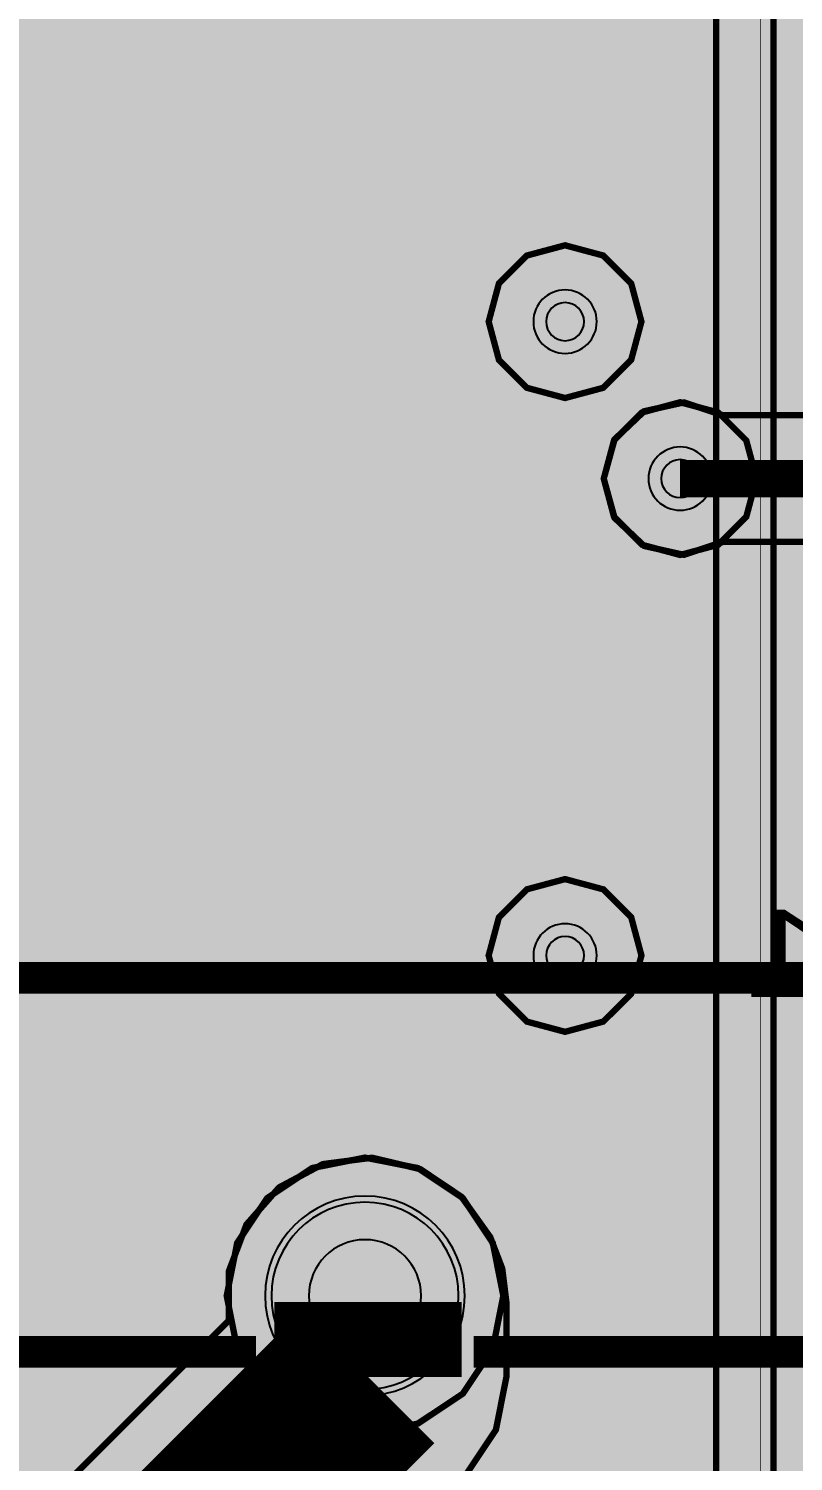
# Model space of a CAD drawing. Header units: millimetres. Extents: x -61 to 56, y -72 to 70.
# Drawn here: x -33.62 to -27.49, y -45.88 to -34.39 of the extents above; entities that cross this region are included whole.
import ezdxf
from ezdxf.enums import TextEntityAlignment as Align

# ---------------------------------------------------------------- set-up
doc = ezdxf.new("R2010")
doc.units = ezdxf.units.MM
doc.header["$MEASUREMENT"] = 0
for name, color, linetype, true_color in [('02GND', 7, 'Continuous', 0x999966), ('03POWER', 7, 'Continuous', 0x008000), ('Bottom-Layer', 7, 'Continuous', 0x0000ff), ('Bottom-Paste-Mask-Layer', 7, 'Continuous', 0x800000), ('Bottom-Silkscreen-Layer', 7, 'Continuous', 0x66cc33), ('Bottom-Solder-Mask-Layer', 7, 'Continuous', 0xaa00ff), ('Hole-Layer', 7, 'Continuous', 0x222222), ('Multi-Layer', 7, 'Continuous', 0xc0c0c0), ('Top-Layer', 7, 'Continuous', 0xff0000), ('Top-Paste-Mask-Layer', 7, 'Continuous', 0x808080), ('Top-Silkscreen-Layer', 7, 'Continuous', 0xffcc00), ('Top-Solder-Mask-Layer', 7, 'Continuous', 0x800080)]:
    doc.layers.add(name, color=color, linetype=linetype, true_color=true_color)
doc.styles.get("Standard").update_dxf_attribs({"font": 'arial.ttf'})

msp = doc.modelspace()

# ---------------------------------------------------------------- hatches: boundary and pattern name
at = {"layer": '02GND'}
for points in [[(-49.642, 52.153), (49.642, 52.153), (49.642, -62.142), (-49.642, -62.142)], [(-29.012, -38), (-28.93, -38.306), (-28.706, -38.53), (-28.4, -38.612), (-28.094, -38.53), (-27.87, -38.306), (-27.788, -38), (-27.87, -37.694), (-28.094, -37.47), (-28.4, -37.388), (-28.706, -37.47), (-28.93, -37.694)], [(-29.817, -44.55), (-29.901, -44.126), (-30.141, -43.767), (-30.501, -43.526), (-30.925, -43.442), (-31.349, -43.526), (-31.709, -43.767), (-31.949, -44.126), (-32.033, -44.55), (-31.949, -44.974), (-31.709, -45.334), (-31.349, -45.574), (-30.925, -45.658), (-30.501, -45.574), (-30.141, -45.334), (-29.901, -44.974)]]:
    msp.add_hatch(color=256, dxfattribs=at).paths.add_polyline_path(points)
at = {"layer": '03POWER'}
for points in [[(48.499, -56.042), (48.581, -56.348), (48.806, -56.572), (49.112, -56.654), (49.418, -56.571), (49.642, -56.346), (49.642, -62.142), (44.192, -62.142), (44.393, -61.957), (44.493, -61.703), (44.472, -61.43), (45.189, -61.704), (45.95, -61.804), (46.713, -61.727), (47.438, -61.475), (48.085, -61.064), (48.62, -60.514), (49.014, -59.855), (49.245, -59.123), (49.302, -58.358), (49.18, -57.601), (48.887, -56.892), (48.438, -56.269), (47.858, -55.767), (47.177, -55.412), (46.434, -55.224), (45.666, -55.212), (44.917, -55.378), (44.226, -55.712), (43.631, -56.196), (43.164, -56.805), (42.849, -57.504), (42.704, -58.258), (42.737, -59.024), (42.946, -59.763), (43.32, -60.433), (43.838, -60.999), (-43.362, -60.999), (-43.621, -61.056), (-43.831, -61.218), (-43.953, -61.453), (-43.964, -61.718), (-43.863, -61.963), (-43.667, -62.142), (-49.642, -62.142), (-49.642, -56.582), (-49.433, -56.797), (-49.148, -56.888), (-48.853, -56.832), (-49.162, -57.541), (-49.298, -58.303), (-49.253, -59.075), (-49.03, -59.816), (-48.641, -60.484), (-48.107, -61.044), (-47.458, -61.464), (-46.728, -61.722), (-45.959, -61.803), (-45.192, -61.703), (-44.469, -61.428), (-43.83, -60.992), (-43.31, -60.419), (-42.937, -59.741), (-42.732, -58.995), (-42.707, -58.222), (-42.861, -57.464), (-43.188, -56.763), (-43.668, -56.157), (-44.277, -55.679), (-44.979, -55.356), (-45.738, -55.205), (-46.511, -55.234), (-47.256, -55.443), (-47.932, -55.818), (-48.502, -56.341), (-48.5, -56.309), (-48.499, -56.277), (-48.499, 51.315), (-19.403, 51.315), (-19.629, 51.144), (-19.755, 50.889), (-19.751, 50.604), (-19.619, 50.352), (-19.388, 50.187), (-19.658, 49.977), (-19.773, 49.655), (-19.698, 49.322), (-19.455, 49.081), (-19.684, 48.858), (-19.769, 48.551), (-19.689, 48.242), (-19.463, 48.016), (-19.155, 47.934), (-18.847, 48.018), (-18.624, 48.246), (-18.545, 48.556), (-18.633, 48.863), (-18.864, 49.083), (-18.625, 49.324), (-18.551, 49.655), (-18.665, 49.975), (-18.931, 50.185), (-18.698, 50.349), (-18.565, 50.601), (-18.56, 50.887), (-18.685, 51.143), (-18.912, 51.315), (48.426, 51.315), (48.499, 51.242)], [(22.849, 14.008), (22.931, 13.703), (23.153, 13.479), (23.457, 13.396), (23.763, 13.475), (23.763, -5.557), (23.538, -5.683), (23.384, -5.89), (23.33, -6.142), (23.384, -6.394), (23.538, -6.602), (23.763, -6.727), (23.763, -10.399), (23.491, -10.504), (23.299, -10.723), (23.23, -11.006), (23.299, -11.289), (23.491, -11.508), (23.763, -11.613), (23.763, -18.066), (15.932, -25.896), (-24.557, -25.896), (-24.694, -25.924), (-24.811, -26.001), (-28.007, -29.198), (-28.085, -29.314), (-28.112, -29.451), (-28.112, -54.99), (-28.085, -55.127), (-28.007, -55.243), (-26.976, -56.274), (-26.86, -56.352), (-26.723, -56.379), (9.142, -56.379), (9.279, -56.352), (9.395, -56.274), (10.695, -54.974), (10.772, -54.858), (10.799, -54.721), (10.799, -54.428), (11.153, -54.787), (11.608, -55.005), (12.11, -55.054), (12.599, -54.929), (13.016, -54.646), (13.312, -54.237), (13.45, -53.752), (13.415, -53.249), (13.211, -52.788), (12.862, -52.424), (12.41, -52.201), (11.908, -52.145), (11.917, -51.857), (11.794, -51.597), (11.565, -51.422), (11.281, -51.371), (11.006, -51.456), (10.799, -51.657), (10.799, -47.227), (10.995, -47.422), (11.255, -47.511), (11.529, -47.477), (11.76, -47.326), (11.901, -47.089), (11.924, -46.815), (12.235, -46.82), (12.508, -46.673), (12.674, -46.41), (12.689, -46.1), (12.55, -45.822), (12.293, -45.648), (11.983, -45.623), (11.701, -45.753), (11.519, -46.004), (11.484, -46.313), (11.224, -46.297), (10.981, -46.391), (10.799, -46.577), (10.799, -44.634), (11.028, -44.409), (11.112, -44.1), (11.028, -43.791), (10.799, -43.566), (10.799, -42.147), (11.028, -42.361), (11.331, -42.434), (11.632, -42.348), (11.85, -42.124), (11.93, -41.822), (11.85, -41.52), (11.632, -41.296), (11.331, -41.21), (11.028, -41.283), (10.799, -41.497), (10.799, -38.045), (11.003, -37.842), (11.303, -37.861), (11.576, -37.736), (11.756, -37.495), (11.8, -37.198), (21.822, -37.198), (21.96, -37.171), (22.076, -37.093), (32.363, -26.806), (32.441, -26.689), (32.468, -26.552), (32.468, -12.211), (32.787, -12.141), (33.025, -11.915), (33.112, -11.6), (33.025, -11.285), (32.787, -11.06), (32.468, -10.989), (32.468, -8.389), (32.648, -8.173), (32.712, -7.9), (32.648, -7.627), (32.468, -7.411), (32.468, -5.357), (32.807, -5.305), (33.066, -5.08), (33.162, -4.75), (33.066, -4.42), (32.807, -4.195), (32.468, -4.143), (32.468, -2.011), (32.714, -1.974), (32.925, -1.841), (33.065, -1.635), (33.112, -1.391), (33.058, -1.148), (32.911, -0.946), (33.061, -0.745), (33.117, -0.501), (33.07, -0.254), (32.929, -0.047), (32.716, 0.086), (32.468, 0.122), (32.468, 3.331), (32.469, 3.354), (32.47, 3.377), (32.469, 3.4), (32.468, 3.422), (32.468, 16.054), (32.441, 16.191), (32.363, 16.308), (30.904, 17.766), (31.094, 18.043), (31.109, 18.378), (30.946, 18.671), (30.652, 18.834), (30.317, 18.817), (30.041, 18.627), (29.934, 18.688), (29.813, 18.709), (26.824, 18.709), (27.107, 18.822), (27.3, 19.057), (27.357, 19.356), (27.262, 19.645), (27.04, 19.853), (26.746, 19.928), (26.451, 19.853), (26.229, 19.645), (26.135, 19.356), (26.191, 19.057), (26.385, 18.822), (26.667, 18.709), (26.105, 18.709), (25.968, 18.682), (25.852, 18.604), (23.868, 16.62), (23.79, 16.504), (23.763, 16.367), (23.763, 14.541), (23.457, 14.62), (23.153, 14.537), (22.931, 14.313)], [(-26.538, -33.5), (-26.615, -33.203), (-26.826, -32.981), (-27.119, -32.889), (-27.419, -32.95), (-27.652, -33.15), (-27.652, -29.493), (-24.845, -26.686), (-24.698, -26.99), (-24.413, -27.17), (-24.076, -27.171), (-23.789, -26.994), (-23.64, -26.692), (-23.673, -26.356), (-14.651, -26.356), (-14.69, -26.649), (-14.588, -26.926), (-14.368, -27.123), (-14.082, -27.194), (-13.795, -27.123), (-13.575, -26.926), (-13.473, -26.649), (-13.513, -26.356), (-4.491, -26.356), (-4.53, -26.649), (-4.428, -26.926), (-4.208, -27.123), (-3.922, -27.194), (-3.635, -27.123), (-3.415, -26.926), (-3.313, -26.649), (-3.353, -26.356), (0.589, -26.356), (0.55, -26.649), (0.652, -26.926), (0.872, -27.123), (1.158, -27.194), (1.445, -27.123), (1.665, -26.926), (1.767, -26.649), (1.727, -26.356), (10.749, -26.356), (10.71, -26.649), (10.812, -26.926), (11.032, -27.123), (11.318, -27.194), (11.605, -27.123), (11.825, -26.926), (11.927, -26.649), (11.887, -26.356), (16.081, -26.356), (16.12, -26.348), (16.153, -26.326), (16.693, -25.786), (16.857, -26.052), (17.13, -26.202), (17.442, -26.198), (17.712, -26.041), (17.869, -25.772), (17.873, -25.46), (17.722, -25.186), (17.456, -25.023), (20.875, -21.604), (21.016, -21.903), (21.292, -22.085), (21.623, -22.097), (21.911, -21.935), (22.073, -21.646), (22.061, -21.316), (21.88, -21.04), (21.581, -20.898), (24.193, -18.286), (24.215, -18.253), (24.223, -18.214), (24.223, -11.485), (24.393, -11.272), (24.454, -11.006), (24.393, -10.74), (24.223, -10.527), (24.223, -6.686), (24.465, -6.461), (24.554, -6.142), (24.465, -5.824), (24.223, -5.598), (24.223, 0.118), (24.536, -0.009), (24.868, 0.05), (25.119, 0.275), (25.212, 0.6), (25.119, 0.925), (24.868, 1.15), (24.536, 1.209), (24.223, 1.082), (24.223, 4.317), (24.461, 4.137), (24.756, 4.09), (25.038, 4.19), (25.239, 4.41), (25.312, 4.7), (25.239, 4.99), (25.038, 5.21), (24.756, 5.31), (24.461, 5.263), (24.223, 5.083), (24.223, 16.325), (26.147, 18.249), (29.771, 18.249), (29.916, 18.105), (30.08, 17.805), (30.38, 17.64), (32.008, 16.012), (32.008, 14.546), (31.729, 14.664), (31.427, 14.633), (31.177, 14.461), (31.04, 14.19), (30.75, 14.208), (30.484, 14.091), (30.302, 13.864), (30.246, 13.578), (30.327, 13.299), (30.529, 13.089), (30.805, 12.996), (31.092, 13.04), (31.327, 13.213), (31.455, 13.474), (31.743, 13.455), (32.008, 13.571), (32.008, 9.466), (31.696, 9.588), (31.366, 9.526), (31.118, 9.301), (31.026, 8.978), (31.118, 8.656), (31.366, 8.43), (31.696, 8.369), (32.008, 8.49), (32.008, 3.97), (31.732, 3.976), (31.482, 3.86), (31.308, 3.646), (31.245, 3.377), (31.308, 3.108), (31.482, 2.894), (31.732, 2.778), (32.008, 2.783), (32.008, -0.131), (31.906, -0.362), (31.906, -0.615), (32.008, -0.846), (32.008, -1.036), (31.902, -1.271), (31.902, -1.529), (32.008, -1.764), (32.008, -4.465), (31.956, -4.603), (31.938, -4.75), (31.956, -4.897), (32.008, -5.035), (32.008, -7.295), (31.742, -7.403), (31.555, -7.621), (31.488, -7.9), (31.555, -8.179), (31.742, -8.397), (32.008, -8.505), (32.008, -10.854), (31.704, -10.733), (31.382, -10.786), (31.132, -10.997), (31.027, -11.307), (31.096, -11.626), (31.32, -11.865), (31.634, -11.954), (31.95, -11.869), (31.977, -11.918), (32.008, -11.964), (32.008, -15.934), (31.696, -15.812), (31.366, -15.874), (31.118, -16.099), (31.026, -16.422), (31.118, -16.744), (31.366, -16.97), (31.696, -17.031), (32.008, -16.91), (32.008, -26.51), (21.78, -36.738), (11.512, -36.738), (11.263, -36.651), (11, -36.678), (10.773, -36.812), (10.623, -37.03), (10.58, -37.29), (10.649, -37.545), (10.369, -37.825), (10.347, -37.858), (10.34, -37.897), (10.34, -39.211), (10.12, -38.978), (9.812, -38.888), (9.501, -38.966), (9.272, -39.191), (9.188, -39.5), (9.272, -39.81), (9.501, -40.034), (9.812, -40.112), (10.12, -40.022), (10.34, -39.789), (10.34, -43.509), (10.106, -43.632), (9.945, -43.842), (9.888, -44.1), (9.945, -44.358), (10.106, -44.568), (10.34, -44.691), (10.34, -54.679), (9.1, -55.919), (-26.681, -55.919), (-27.652, -54.948), (-27.652, -33.85), (-27.419, -34.05), (-27.119, -34.111), (-26.826, -34.019), (-26.615, -33.797)], [(-29.934, -36.742), (-29.852, -37.048), (-29.628, -37.272), (-29.322, -37.354), (-29.016, -37.272), (-28.792, -37.048), (-28.71, -36.742), (-28.792, -36.436), (-29.016, -36.212), (-29.322, -36.13), (-29.628, -36.212), (-29.852, -36.436)], [(-29.934, -41.822), (-29.852, -42.128), (-29.628, -42.352), (-29.322, -42.434), (-29.016, -42.352), (-28.792, -42.128), (-28.71, -41.822), (-28.792, -41.516), (-29.016, -41.292), (-29.322, -41.21), (-29.628, -41.292), (-29.852, -41.516)], [(-29.817, -44.55), (-29.901, -44.126), (-30.141, -43.767), (-30.501, -43.526), (-30.925, -43.442), (-31.349, -43.526), (-31.709, -43.767), (-31.949, -44.126), (-32.033, -44.55), (-31.949, -44.974), (-31.709, -45.334), (-31.349, -45.574), (-30.925, -45.658), (-30.501, -45.574), (-30.141, -45.334), (-29.901, -44.974)]]:
    msp.add_hatch(color=256, dxfattribs=at).paths.add_polyline_path(points)
at = {"layer": 'Bottom-Layer'}
for points in [[(-49.642, -62.142), (-49.642, 52.153), (49.642, 52.153), (49.642, -62.142)], [(-22.924, -38.689), (-22.876, -38.868), (-22.745, -38.999), (-22.566, -39.047), (-21.672, -39.047), (-21.259, -39.459), (-21.094, -39.57), (-20.9, -39.608), (-19.3, -39.608), (-19.106, -39.57), (-18.941, -39.459), (-18.627, -39.145), (-18.606, -39.453), (-18.438, -39.711), (-18.166, -39.855), (-17.858, -39.848), (-17.592, -39.692), (-17.436, -39.427), (-17.43, -39.119), (-17.573, -38.846), (-17.832, -38.679), (-18.139, -38.658), (-17.99, -38.508), (-9.924, -38.508), (-9.924, -38.689), (-9.876, -38.868), (-9.745, -38.999), (-9.566, -39.047), (-8.434, -39.047), (-8.255, -38.999), (-8.124, -38.868), (-8.076, -38.689), (-8.076, -37.686), (-8.008, -37.703), (-7.939, -37.711), (-7.924, -37.726), (-7.924, -38.689), (-7.876, -38.868), (-7.745, -38.999), (-7.566, -39.047), (-6.434, -39.047), (-6.255, -38.999), (-6.124, -38.868), (-6.076, -38.689), (-6.076, -37.312), (-6.124, -37.132), (-6.255, -37.001), (-6.434, -36.953), (-7.306, -36.953), (-7.426, -36.713), (-7.638, -36.547), (-7.9, -36.488), (-8.162, -36.547), (-8.374, -36.713), (-8.494, -36.953), (-9.566, -36.953), (-9.745, -37.001), (-9.876, -37.132), (-9.924, -37.312), (-9.924, -37.492), (-18.2, -37.492), (-18.394, -37.531), (-18.559, -37.641), (-19.076, -38.157), (-19.076, -37.312), (-19.124, -37.132), (-19.255, -37.001), (-19.434, -36.953), (-20.306, -36.953), (-20.426, -36.713), (-20.638, -36.547), (-20.9, -36.488), (-21.162, -36.547), (-21.374, -36.713), (-21.494, -36.953), (-22.566, -36.953), (-22.745, -37.001), (-22.876, -37.132), (-22.924, -37.312), (-22.924, -37.492), (-28.059, -37.492), (-28.369, -37.389), (-28.688, -37.46), (-28.925, -37.685), (-29.012, -38), (-28.925, -38.315), (-28.688, -38.54), (-28.369, -38.611), (-28.059, -38.508), (-22.924, -38.508)], [(-29.792, -44.6), (-29.825, -44.332), (-29.921, -44.08), (-30.152, -43.756), (-30.481, -43.535), (-30.868, -43.443), (-31.262, -43.494), (-31.613, -43.681), (-31.875, -43.979), (-32.015, -44.351), (-32.015, -44.748), (-36.073, -48.806), (-36.601, -48.738), (-37.123, -48.846), (-37.58, -49.119), (-37.924, -49.526), (-38.115, -50.022), (-38.135, -50.554), (-37.979, -51.064), (-37.665, -51.494), (-37.229, -51.798), (-36.716, -51.944), (-36.185, -51.913), (-35.692, -51.711), (-35.292, -51.36), (-35.029, -50.897), (-30.116, -45.984), (-29.876, -45.624), (-29.792, -45.2)], [(-31.675, -44.55, 1), (-30.175, -44.55, 1)]]:
    msp.add_hatch(color=256, dxfattribs=at).paths.add_polyline_path(points)
at = {"layer": 'Bottom-Paste-Mask-Layer'}
msp.add_hatch(color=256, dxfattribs=at).paths.add_polyline_path([(-31.675, -44.55, 1), (-30.175, -44.55, 1)])
at = {"layer": 'Bottom-Solder-Mask-Layer'}
msp.add_hatch(color=256, dxfattribs=at).paths.add_polyline_path([(-31.725, -44.55, 1), (-30.125, -44.55, 1)])
at = {"layer": 'Hole-Layer'}
msp.add_hatch(color=256, dxfattribs=at).paths.add_polyline_path([(-31.375, -44.55, 1), (-30.475, -44.55, 1)])
at = {"layer": 'Multi-Layer'}
msp.add_hatch(color=256, dxfattribs=at).paths.add_polyline_path([(-31.675, -44.55, 1), (-30.175, -44.55, 1)])
msp.add_hatch(color=256, dxfattribs=at).paths.add_polyline_path([(-31.675, -44.55, 1), (-30.175, -44.55, 1)])
msp.add_hatch(color=256, dxfattribs=at).paths.add_polyline_path([(-31.675, -44.55, 1), (-30.175, -44.55, 1)])
at = {"layer": 'Top-Layer'}
for points in [[(-49.642, -62.142), (-49.642, 52.153), (49.642, 52.153), (49.642, -62.142)], [(-29.012, -38), (-28.93, -38.306), (-28.706, -38.53), (-28.4, -38.612), (-28.094, -38.53), (-27.87, -38.306), (-27.788, -38), (-27.87, -37.694), (-28.094, -37.47), (-28.4, -37.388), (-28.706, -37.47), (-28.93, -37.694)], [(-29.817, -44.55), (-29.901, -44.126), (-30.141, -43.767), (-30.501, -43.526), (-30.925, -43.442), (-31.349, -43.526), (-31.709, -43.767), (-31.949, -44.126), (-32.033, -44.55), (-31.949, -44.974), (-31.709, -45.334), (-31.349, -45.574), (-30.925, -45.658), (-30.501, -45.574), (-30.141, -45.334), (-29.901, -44.974)], [(-31.675, -44.55, 1), (-30.175, -44.55, 1)]]:
    msp.add_hatch(color=256, dxfattribs=at).paths.add_polyline_path(points)
at = {"layer": 'Top-Paste-Mask-Layer'}
msp.add_hatch(color=256, dxfattribs=at).paths.add_polyline_path([(-31.675, -44.55, 1), (-30.175, -44.55, 1)])
at = {"layer": 'Top-Solder-Mask-Layer'}
msp.add_hatch(color=256, dxfattribs=at).paths.add_polyline_path([(-31.725, -44.55, 1), (-30.125, -44.55, 1)])

# ---------------------------------------------------------------- linework, layer by layer
at = {"layer": '02GND', "const_width": 0.0508}
for points in [[(-29.012, -38), (-28.93, -38.306), (-28.706, -38.53), (-28.4, -38.612), (-28.094, -38.53), (-27.87, -38.306), (-27.788, -38), (-27.87, -37.694), (-28.094, -37.47), (-28.4, -37.388), (-28.706, -37.47), (-28.93, -37.694)], [(-29.817, -44.55), (-29.901, -44.126), (-30.141, -43.767), (-30.501, -43.526), (-30.925, -43.442), (-31.349, -43.526), (-31.709, -43.767), (-31.949, -44.126), (-32.033, -44.55), (-31.949, -44.974), (-31.709, -45.334), (-31.349, -45.574), (-30.925, -45.658), (-30.501, -45.574), (-30.141, -45.334), (-29.901, -44.974)]]:
    msp.add_lwpolyline(points, close=True, dxfattribs=at)
at = {"layer": '03POWER'}
for points, const_width in [([(-27.754, -29.451), (-24.557, -26.255), (16.081, -26.255), (24.121, -18.214), (24.121, 16.367), (26.105, 18.351), (29.813, 18.351), (32.11, 16.054), (32.11, -26.552), (21.822, -36.84), (11.498, -36.84), (10.441, -37.897), (10.441, -54.721), (9.142, -56.021), (-26.723, -56.021), (-27.754, -54.99)], 0.00508), ([(-29.934, -36.742), (-29.852, -37.048), (-29.628, -37.272), (-29.322, -37.354), (-29.016, -37.272), (-28.792, -37.048), (-28.71, -36.742), (-28.792, -36.436), (-29.016, -36.212), (-29.322, -36.13), (-29.628, -36.212), (-29.852, -36.436)], 0.0508), ([(-29.934, -41.822), (-29.852, -42.128), (-29.628, -42.352), (-29.322, -42.434), (-29.016, -42.352), (-28.792, -42.128), (-28.71, -41.822), (-28.792, -41.516), (-29.016, -41.292), (-29.322, -41.21), (-29.628, -41.292), (-29.852, -41.516)], 0.0508), ([(-29.817, -44.55), (-29.901, -44.126), (-30.141, -43.767), (-30.501, -43.526), (-30.925, -43.442), (-31.349, -43.526), (-31.709, -43.767), (-31.949, -44.126), (-32.033, -44.55), (-31.949, -44.974), (-31.709, -45.334), (-31.349, -45.574), (-30.925, -45.658), (-30.501, -45.574), (-30.141, -45.334), (-29.901, -44.974)], 0.0508)]:
    msp.add_lwpolyline(points, close=True, dxfattribs=dict(at, const_width=const_width))
at = {"layer": '03POWER', "const_width": 0.0508}
for points in [[(15.932, -25.896), (-24.557, -25.896), (-24.694, -25.924), (-24.811, -26.001), (-28.007, -29.198), (-28.085, -29.314), (-28.112, -29.451), (-28.112, -54.99), (-28.085, -55.127), (-28.007, -55.243), (-26.976, -56.274), (-26.86, -56.352), (-26.723, -56.379), (9.142, -56.379)], [(-26.681, -55.919), (-27.652, -54.948), (-27.652, -33.85), (-27.419, -34.05)]]:
    msp.add_lwpolyline(points, dxfattribs=at)
at = {"layer": 'Bottom-Layer'}
for points, const_width in [([(-22.924, -37.492), (-28.059, -37.492), (-28.369, -37.389), (-28.688, -37.46), (-28.925, -37.685), (-29.012, -38), (-28.925, -38.315), (-28.688, -38.54), (-28.369, -38.611), (-28.059, -38.508), (-22.924, -38.508)], 0.0508), ([(-22, -38), (-28.4, -38)], 0.3), ([(-30.116, -45.984), (-29.876, -45.624), (-29.792, -45.2), (-29.792, -44.6), (-29.825, -44.332), (-29.921, -44.08), (-30.152, -43.756), (-30.481, -43.535), (-30.868, -43.443), (-31.262, -43.494), (-31.613, -43.681), (-31.875, -43.979), (-32.015, -44.351), (-32.015, -44.748), (-36.073, -48.806)], 0.0508), ([(-30.9, -45.2), (-30.9, -44.6)], 1.5), ([(-36, -50.3), (-30.9, -45.2)], 1.5)]:
    msp.add_lwpolyline(points, dxfattribs=dict(at, const_width=const_width))
msp.add_lwpolyline([(-31.675, -44.55, 1), (-30.175, -44.55), (-30.175, -44.55, 1), (-31.675, -44.55)], format="xyb", dxfattribs=at)
at = {"layer": 'Bottom-Paste-Mask-Layer'}
msp.add_lwpolyline([(-31.675, -44.55, 1), (-30.175, -44.55), (-30.175, -44.55, 1), (-31.675, -44.55)], format="xyb", dxfattribs=at)
at = {"layer": 'Bottom-Solder-Mask-Layer'}
msp.add_lwpolyline([(-31.725, -44.55, 1), (-30.125, -44.55, 1)], format="xyb", close=True, dxfattribs=at)
at = {"layer": 'Hole-Layer'}
for points in [[(-29.474, -36.742, 1), (-29.169, -36.742, 1)], [(-29.474, -41.822, 1), (-29.169, -41.822, 1)]]:
    msp.add_lwpolyline(points, format="xyb", close=True, dxfattribs=at)
for points in [[(-28.552, -38, 1), (-28.248, -38), (-28.248, -38, 1), (-28.552, -38)], [(-31.375, -44.55, 1), (-30.475, -44.55), (-30.475, -44.55, 1), (-31.375, -44.55)]]:
    msp.add_lwpolyline(points, format="xyb", dxfattribs=at)
at = {"layer": 'Multi-Layer'}
for points in [[(-29.576, -36.742, 1), (-29.068, -36.742, 1)], [(-28.654, -38, 1), (-28.146, -38, 1)], [(-29.576, -41.822, 1), (-29.068, -41.822, 1)]]:
    msp.add_lwpolyline(points, format="xyb", close=True, dxfattribs=at)
msp.add_lwpolyline([(-31.675, -44.55, 1), (-30.175, -44.55), (-30.175, -44.55, 1), (-31.675, -44.55)], format="xyb", dxfattribs=at)
msp.add_lwpolyline([(-31.675, -44.55, 1), (-30.175, -44.55), (-30.175, -44.55, 1), (-31.675, -44.55)], format="xyb", dxfattribs=at)
msp.add_lwpolyline([(-31.675, -44.55, 1), (-30.175, -44.55), (-30.175, -44.55, 1), (-31.675, -44.55)], format="xyb", dxfattribs=at)
at = {"layer": 'Top-Layer', "const_width": 0.0508}
for points in [[(-29.012, -38), (-28.93, -38.306), (-28.706, -38.53), (-28.4, -38.612), (-28.094, -38.53), (-27.87, -38.306), (-27.788, -38), (-27.87, -37.694), (-28.094, -37.47), (-28.4, -37.388), (-28.706, -37.47), (-28.93, -37.694)], [(-29.817, -44.55), (-29.901, -44.126), (-30.141, -43.767), (-30.501, -43.526), (-30.925, -43.442), (-31.349, -43.526), (-31.709, -43.767), (-31.949, -44.126), (-32.033, -44.55), (-31.949, -44.974), (-31.709, -45.334), (-31.349, -45.574), (-30.925, -45.658), (-30.501, -45.574), (-30.141, -45.334), (-29.901, -44.974)]]:
    msp.add_lwpolyline(points, close=True, dxfattribs=at)
at = {"layer": 'Top-Layer'}
msp.add_lwpolyline([(-31.675, -44.55, 1), (-30.175, -44.55), (-30.175, -44.55, 1), (-31.675, -44.55)], format="xyb", dxfattribs=at)
at = {"layer": 'Top-Paste-Mask-Layer'}
msp.add_lwpolyline([(-31.675, -44.55, 1), (-30.175, -44.55), (-30.175, -44.55, 1), (-31.675, -44.55)], format="xyb", dxfattribs=at)
at = {"layer": 'Top-Silkscreen-Layer', "const_width": 0.254}
for points in [[(-25.6, -42), (-40.204, -42)], [(-25.6, -42), (-40.204, -42)], [(-46.4, -45), (-31.797, -45)], [(-46.4, -45), (-31.797, -45)], [(-30.053, -45), (-25.6, -45)], [(-30.053, -45), (-25.6, -45)]]:
    msp.add_lwpolyline(points, dxfattribs=at)
at = {"layer": 'Top-Solder-Mask-Layer'}
msp.add_lwpolyline([(-31.725, -44.55, 1), (-30.125, -44.55, 1)], format="xyb", close=True, dxfattribs=at)

# ---------------------------------------------------------------- texts
at = {"layer": 'Bottom-Silkscreen-Layer', "text_generation_flag": 2, "width": 1.1}
msp.add_text('TERM RS485-1', height=0.7, dxfattribs=at).set_placement((-24.086, -41.805), align=Align.MIDDLE_CENTER)

doc.saveas('drawing.dxf')
